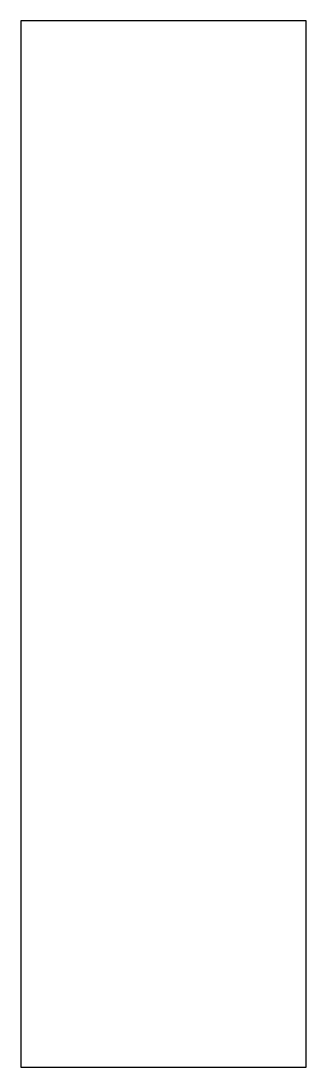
# Model space of a CAD drawing. Header units: millimetres. Extents: x -38 to 38, y -127 to 152.
import ezdxf

# ---------------------------------------------------------------- set-up
doc = ezdxf.new("R2010")
doc.units = ezdxf.units.MM
doc.layers.add('Sketch029', color=7, linetype='CONTINUOUS')

msp = doc.modelspace()

# ---------------------------------------------------------------- linework, layer by layer
at = {"layer": 'Sketch029'}
for p, q in [((38.1, 152.4), (-38.1, 152.4)), ((-38.1, 152.4), (-38.1, -127)), ((38.1, -127), (38.1, 152.4)), ((-38.1, -127), (38.1, -127))]:
    msp.add_line(p, q, dxfattribs=at)

doc.saveas('drawing.dxf')
